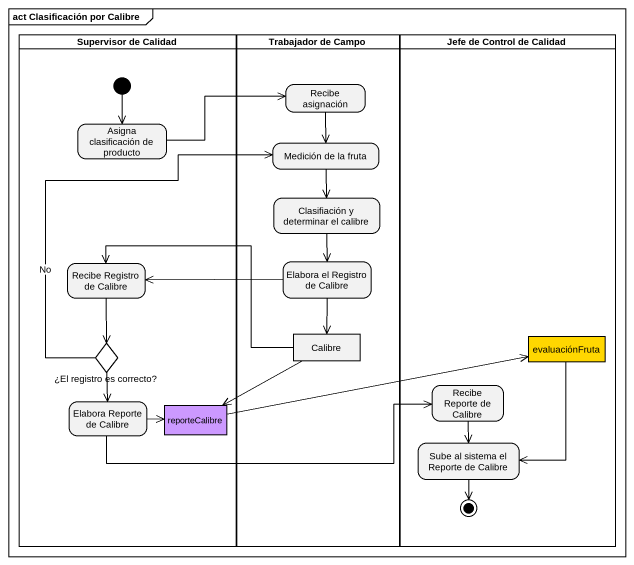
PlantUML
@startuml
mainframe act Clasificación por Calibre
hide empty description
state "Supervisor de Calidad" as Supervisor_de_Calidad <<partition>> {
  state "Asigna clasificación de producto" as Asigna_clasificación_de
  state "Recibe Registro de Calibre" as Recibe_Registro_de_Calibre
  state "¿El registro es correcto?" as El_registro_es_correcto <<choice>>
  state "Elabora Reporte de Calibre" as Elabora_Reporte_de_Calibre
  state reporteCalibre <<object>> #CC99FF
  [*] --> Asigna_clasificación_de
}
state "Trabajador de Campo" as Trabajador_de_Campo <<partition>> {
  state "Recibe asignación" as Recibe_asignación
  state "Medición de la fruta" as Medición_de_la_fruta
  state "Clasifiación y determinar el calibre" as Clasifiación_y_determinar
  state "Elabora el Registro de Calibre" as Elabora_el_Registro_de
  state Calibre <<object>>
}
state "Jefe de Control de Calidad" as Jefe_de_Control_de_Calidad <<partition>> {
  state evaluaciónFruta <<object>> #FFD700
  state "Recibe Reporte de Calibre" as Recibe_Reporte_de_Calibre
  state "Sube al sistema el Reporte de Calibre" as Sube_al_sistema_el_Reporte
  Sube_al_sistema_el_Reporte --> [*]
}
Recibe_asignación --> Medición_de_la_fruta
Asigna_clasificación_de -right-> Recibe_asignación
Medición_de_la_fruta --> Clasifiación_y_determinar
Clasifiación_y_determinar --> Elabora_el_Registro_de
Recibe_Registro_de_Calibre --> El_registro_es_correcto
Elabora_el_Registro_de -left-> Recibe_Registro_de_Calibre
Elabora_el_Registro_de --> Calibre
El_registro_es_correcto -up-> Medición_de_la_fruta : No
El_registro_es_correcto --> Elabora_Reporte_de_Calibre
Calibre -left-> Recibe_Registro_de_Calibre
Calibre -left-> reporteCalibre
evaluaciónFruta --> Sube_al_sistema_el_Reporte
Recibe_Reporte_de_Calibre --> Sube_al_sistema_el_Reporte
Elabora_Reporte_de_Calibre -right-> Recibe_Reporte_de_Calibre
Elabora_Reporte_de_Calibre -right-> reporteCalibre
reporteCalibre -right-> evaluaciónFruta
@enduml
